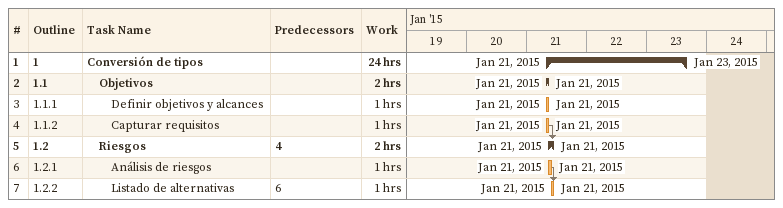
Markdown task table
| ID | WBS | Task | Start | Finish | Predecessors | Work (h) |
|---|---|---|---|---|---|---|
| 1 | 1 | **Conversión de tipos** | 2015-01-21 | 2015-01-23 |  | 24 |
| 2 | 1.1 | **Objetivos** | 2015-01-21 | 2015-01-21 |  | 2 |
| 3 | 1.1.1 | Definir objetivos y alcances | 2015-01-21 | 2015-01-21 |  | 1 |
| 4 | 1.1.2 | Capturar requisitos | 2015-01-21 | 2015-01-21 |  | 1 |
| 5 | 1.2 | **Riesgos** | 2015-01-21 | 2015-01-21 | 4 | 2 |
| 6 | 1.2.1 | Análisis de riesgos | 2015-01-21 | 2015-01-21 |  | 1 |
| 7 | 1.2.2 | Listado de alternativas | 2015-01-21 | 2015-01-21 | 6 | 1 |
